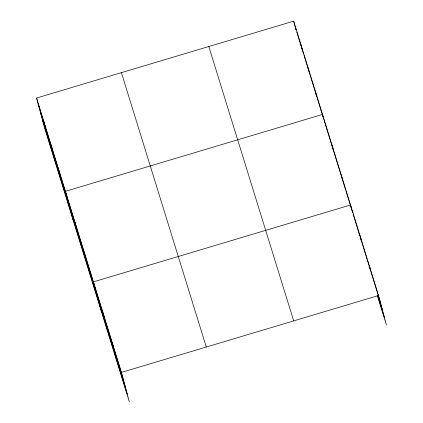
<?xml version="1.0" encoding="UTF-8"?>
<svg xmlns="http://www.w3.org/2000/svg" width="423" height="423" viewBox="0 0 423 423"><rect width="100%" height="100%" fill="white"/><g stroke="black" fill="none" stroke-linecap="round" stroke-linejoin="round"><path stroke-width="0.63" d="M36.574 98.03L121.449 372.404L129.338 401.85L44.463 127.476L36.574 98.03L293.662 21.15L378.537 295.524L386.426 324.97L377.284 295.418M121.449 372.404L378.537 295.524M295.434 27.659L296.015 29.552M296.798 32.069L302.45 50.348L300.875 44.473M302.646 50.982L303.619 54.133M304.01 55.392L309.668 73.671L308.092 67.796M309.858 74.3L316.293 95.101M317.076 97.623L323.51 118.424M324.288 120.946L333.43 150.498L331.854 144.618M333.625 151.127L345.491 189.483M345.882 190.741L351.91 210.231M352.105 210.86L352.687 212.748M353.078 214.006L359.883 236.013M360.274 237.266L361.247 240.412M361.443 241.041L367.079 259.278M367.471 260.531L370.58 270.593M370.775 271.222L380.113 301.403M377.919 295.349L382.196 309.181M377.538 295.185L384.343 317.192M208.819 46.519L293.699 320.898M121.412 72.661L206.287 347.034M38.149 103.91L123.024 378.284M40.233 111.688L125.108 386.062M42.379 119.698L127.254 394.072M369.2 265.343L370.617 270.635M359.867 235.162L361.284 240.454M351.947 210.273L350.53 204.981L93.441 281.861L101.33 311.307M341.192 174.799L342.767 180.679M324.092 120.317L322.522 114.437L65.433 191.318L73.322 220.764M324.256 120.915L324.737 122.707M315.304 91.114L316.88 96.994M293.662 21.15L295.238 27.03M295.397 27.627L296.037 30.017M112.111 342.223L113.687 348.103M102.778 312.042L104.349 317.922M84.103 251.68L85.679 257.559M74.765 221.499L76.341 227.378M58.215 167.994L59.791 173.874M51.003 144.677L52.579 150.551M43.786 121.353L45.361 127.233"/></g></svg>
